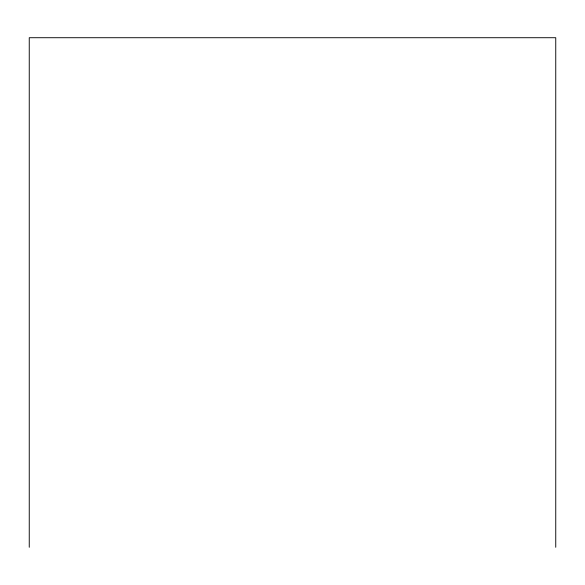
<?xml version="1.0" encoding="UTF-8"?>
<svg xmlns="http://www.w3.org/2000/svg" width="585" height="585" viewBox="0 0 585 585"><rect width="100%" height="100%" fill="white"/><g stroke="black" fill="none" stroke-linecap="round" stroke-linejoin="round"><path stroke-width="0.88" d="M555.75 547.282L555.75 37.718L29.25 37.718L29.25 547.282"/></g></svg>
